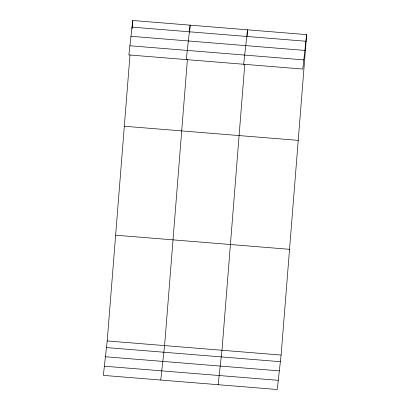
<?xml version="1.0" encoding="UTF-8"?>
<svg xmlns="http://www.w3.org/2000/svg" width="410" height="410" viewBox="0 0 410 410"><rect width="100%" height="100%" fill="white"/><g stroke="black" fill="none" stroke-linecap="round" stroke-linejoin="round"><path stroke-width="0.61" d="M306.654 34.619L302.79 69.059L128.883 54.935L132.748 20.5L306.654 34.619L281.116 355.065L277.252 389.5L103.346 375.381L107.21 340.941L130.006 54.899M132.087 28.782L132.748 20.5M187.396 59.558L164.595 345.604L160.735 380.039M189.579 32.164L190.137 25.159L186.273 59.599M244.785 64.216L221.984 350.263L218.125 384.698M246.969 36.828L247.527 29.817L243.663 64.257M132.005 27.132L305.911 41.251M130.974 36.306L304.881 50.43M129.914 45.761L303.82 59.88M124.322 126.244L298.229 140.369M115.635 235.196L289.542 249.316M107.21 340.941L281.116 355.065M106.462 347.577L280.368 361.697M105.437 356.751L279.343 370.871M104.376 366.202L278.282 380.326"/></g></svg>
